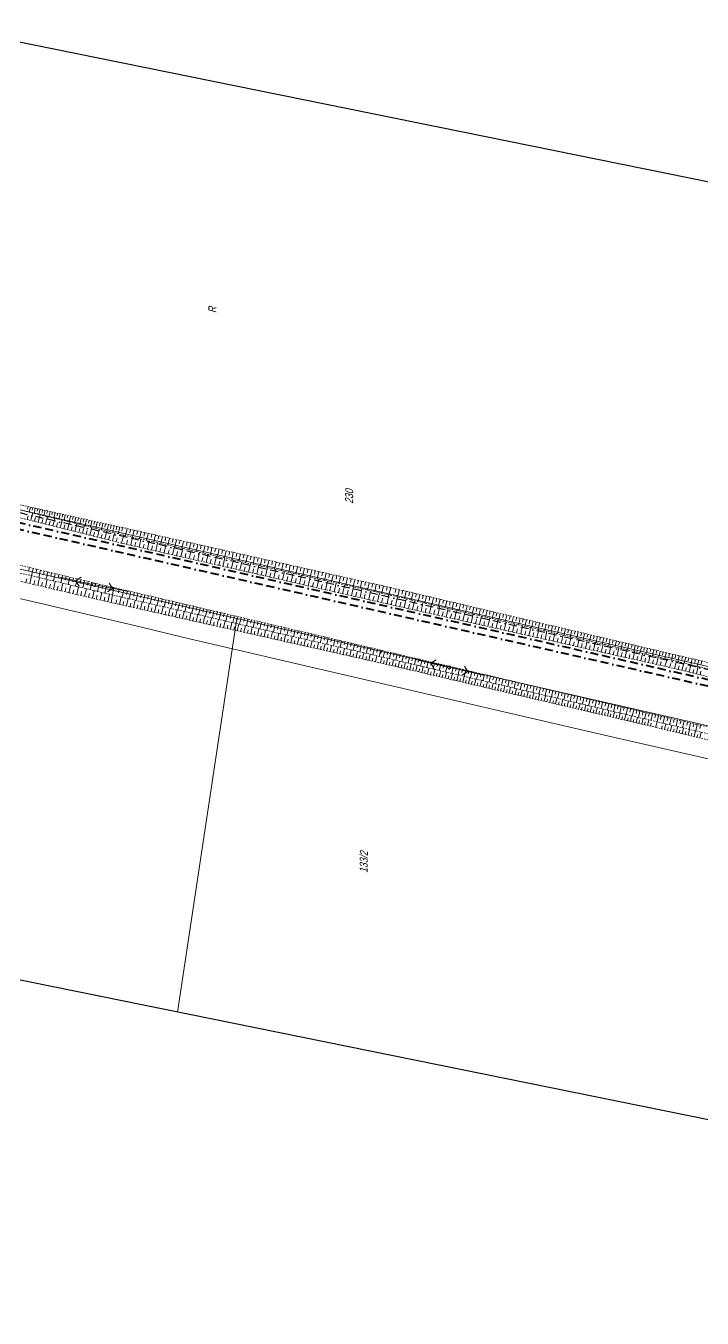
# Model space of a CAD drawing. Header units: millimetres. Extents: x 4848043 to 9699780, y 5827542 to 11659147.
# Drawn here: x 4850488 to 4850697.6, y 5829143.5 to 5829544.1 of the extents above; entities that cross this region are included whole.
import ezdxf

# ---------------------------------------------------------------- set-up
doc = ezdxf.new("R2010")
doc.units = ezdxf.units.MM
doc.header["$MEASUREMENT"] = 0
for name, pattern in [('0', [0]), ('BORDER', [1.75, 0.5, -0.25, 0.5, -0.25, 0, -0.25]), ('UPW', [0]), ('WSQ', [0.85, 0.5, -0.35])]:
    doc.linetypes.add(name, pattern=pattern)
doc.layers.get('0').update_dxf_attribs({"lineweight": 18})
for name, color, linetype, lineweight in [('EDZPD_L_0', 251, '0', 18), ('EDZTD_T_0', 7, '0', 25), ('EUZOU_T_0', 251, '0', 18), ('TEL kable doziemne proj.', 32, 'BORDER', 30), ('TES kable doziemne proj.', 4, 'BORDER', 40), ('UEEPA_T_2', 251, '0', 18), ('UWWPO_L_0', 162, 'UPW', 18), ('WUKPS_L_1', 251, '0', 18), ('WUKPS_L_2', 251, '0', 18)]:
    doc.layers.add(name, color=color, linetype=linetype, lineweight=lineweight)
doc.layers.add('RYS layout', color=7, linetype='Continuous', lineweight=30, plot=False)
doc.styles.get("Standard").update_dxf_attribs({"font": 'txt', "width": 0.8, "oblique": 15})

# ---------------------------------------------------------------- blocks, each defined once
blk = doc.blocks.new('PNN')
at = {"color": 0}
for p, q in [((0.4395, 0.01539), (5.4395, 0.01539)), ((2.9395, 0.01539), (2.2324, 0.72249)), ((2.9395, 0.01539), (2.2324, -0.69171))]:
    blk.add_line(p, q, dxfattribs=at)
blk = doc.blocks.new('SLS')
at = {"color": 0}
blk.add_circle((0, 0), 0.25, dxfattribs=at)
blk.add_circle((0, 0), 0.25, dxfattribs=at)

msp = doc.modelspace()

# ---------------------------------------------------------------- linework, layer by layer
at = {"layer": 'EDZPD_L_0', "linetype": '0'}
for p, q in [((4850553.32, 5829360.37), (4850381.83, 5829399.41)), ((4850704.44, 5829344.41), (4850469.87, 5829397.84)), ((4850553.32, 5829360.37), (4850534.95, 5829238.39)), ((4850727.94, 5829320.6), (4850553.32, 5829360.37))]:
    msp.add_line(p, q, dxfattribs=at)
at = {"layer": 'RYS layout'}
msp.add_lwpolyline([(4851002.54, 5829143.55), (4850404.72, 5829264.81), (4850461.37, 5829544.12), (4851059.2, 5829422.86)], close=True, dxfattribs=at)
at = {"layer": 'TEL kable doziemne proj.', "ltscale": 5}
msp.add_lwpolyline([(4850913.16, 5829295.85), (4850781.49, 5829325.85), (4850747.69, 5829333.53), (4850704.21, 5829343.43), (4850469.65, 5829396.87), (4850443.31, 5829402.86), (4850419.92, 5829408.2), (4850365.92, 5829420.48), (4850338.62, 5829426.69), (4850107.01, 5829479.44), (4850105.14, 5829482.95)], dxfattribs=at)
at = {"layer": 'TES kable doziemne proj.', "ltscale": 5}
for points in [[(4851249.18, 5829216.24), (4851154.39, 5829237.84), (4851083.11, 5829254.08), (4851033.64, 5829265.34), (4850912.49, 5829292.93), (4850880.58, 5829300.2), (4850875.45, 5829299.32), (4850780.38, 5829320.97), (4850746.58, 5829328.66), (4850703.1, 5829338.56), (4850468.54, 5829391.99), (4850454.73, 5829395.13), (4850449.6, 5829394.25), (4850441.76, 5829396.03), (4850428.31, 5829399.1), (4850423.19, 5829398.22), (4850386.41, 5829406.59), (4850381.27, 5829405.71), (4850363.48, 5829409.76), (4850336.18, 5829415.96), (4850135.32, 5829461.71), (4850132.2, 5829473.69)], [(4850879.2, 5829320.32), (4850875.8, 5829301.29), (4850780.83, 5829322.92), (4850747.02, 5829330.61), (4850703.55, 5829340.51), (4850468.98, 5829393.94), (4850455.03, 5829397.12), (4850449.89, 5829396.23), (4850442.2, 5829397.98), (4850428.36, 5829401.14), (4850423.25, 5829400.26), (4850387.02, 5829408.5), (4850381.88, 5829407.62), (4850363.92, 5829411.71), (4850336.63, 5829417.91), (4850134.75, 5829463.89)]]:
    msp.add_lwpolyline(points, dxfattribs=at)
at = {"layer": 'UWWPO_L_0', "linetype": 'UPW'}
for p, q in [((4850488.63, 5829365.96), (4850429.91, 5829379.25)), ((4850523.37, 5829357.84), (4850488.63, 5829365.96)), ((4850536.97, 5829354.54), (4850523.37, 5829357.84)), ((4850579.06, 5829344.76), (4850536.97, 5829354.54)), ((4850667.35, 5829324.26), (4850579.06, 5829344.76)), ((4850771.25, 5829300.59), (4850667.35, 5829324.26))]:
    msp.add_line(p, q, dxfattribs=at)
at = {"layer": 'WUKPS_L_1', "linetype": '0'}
for p, q in [((4850488.63, 5829395.11), (4850488.45, 5829394.33)), ((4850489.36, 5829394.95), (4850489.02, 5829393.38)), ((4850490.12, 5829394.78), (4850489.95, 5829393.98)), ((4850488.42, 5829391.13), (4850488.7, 5829392.26)), ((4850489.53, 5829390.85), (4850490.11, 5829393.12)), ((4850490.88, 5829394.61), (4850490.51, 5829393.01)), ((4850490.67, 5829390.55), (4850490.95, 5829391.7)), ((4850491.62, 5829394.45), (4850491.44, 5829393.64)), ((4850491.78, 5829390.27), (4850492.36, 5829392.58)), ((4850492.39, 5829394.28), (4850492.02, 5829392.64)), ((4850492.92, 5829389.99), (4850493.2, 5829391.14)), ((4850493.15, 5829394.1), (4850492.98, 5829393.29)), ((4850493.91, 5829393.93), (4850493.54, 5829392.28)), ((4850494.05, 5829389.71), (4850494.63, 5829392.02)), ((4850494.68, 5829393.76), (4850494.51, 5829392.92)), ((4850495.46, 5829393.58), (4850495.09, 5829391.91)), ((4850496.24, 5829393.41), (4850496.04, 5829392.57)), ((4850496.32, 5829389.13), (4850496.9, 5829391.46)), ((4850497.02, 5829393.24), (4850496.64, 5829391.52)), ((4850497.81, 5829393.06), (4850497.62, 5829392.2)), ((4850498.61, 5829392.89), (4850498.22, 5829391.13)), ((4850498.59, 5829388.55), (4850499.19, 5829390.9)), ((4850499.39, 5829392.71), (4850499.19, 5829391.84)), ((4850500.2, 5829392.54), (4850499.79, 5829390.75)), ((4850501, 5829392.36), (4850500.8, 5829391.47)), ((4850501.8, 5829392.17), (4850501.4, 5829390.36)), ((4850502.61, 5829392), (4850502.42, 5829391.08)), ((4850503.43, 5829391.82), (4850503.02, 5829389.97)), ((4850504.25, 5829391.63), (4850504.05, 5829390.71)), ((4850505.06, 5829391.45), (4850504.65, 5829389.58)), ((4850505.9, 5829391.26), (4850505.68, 5829390.32)), ((4850506.74, 5829391.08), (4850506.3, 5829389.17)), ((4850507.57, 5829390.89), (4850507.36, 5829389.93)), ((4850495.19, 5829389.41), (4850495.47, 5829390.58)), ((4850497.46, 5829388.85), (4850497.76, 5829390.02)), ((4850499.75, 5829388.27), (4850500.05, 5829389.44)), ((4850500.88, 5829387.99), (4850501.48, 5829390.34)), ((4850502.04, 5829387.69), (4850502.34, 5829388.88)), ((4850503.19, 5829387.4), (4850503.79, 5829389.77)), ((4850504.35, 5829387.1), (4850504.65, 5829388.3)), ((4850505.5, 5829386.82), (4850506.1, 5829389.21)), ((4850506.66, 5829386.52), (4850506.96, 5829387.74)), ((4850507.81, 5829386.24), (4850508.42, 5829388.65)), ((4850508.41, 5829390.71), (4850507.98, 5829388.76)), ((4850508.97, 5829385.94), (4850509.27, 5829387.16)), ((4850509.25, 5829390.52), (4850509.03, 5829389.54)), ((4850510.11, 5829390.32), (4850509.67, 5829388.35)), ((4850510.12, 5829385.66), (4850510.75, 5829388.09)), ((4850510.96, 5829390.15), (4850510.74, 5829389.15)), ((4850511.82, 5829389.95), (4850511.36, 5829387.94)), ((4850512.68, 5829389.76), (4850512.46, 5829388.74)), ((4850512.47, 5829385.06), (4850513.08, 5829387.51)), ((4850513.55, 5829389.56), (4850513.1, 5829387.51)), ((4850514.41, 5829389.36), (4850514.19, 5829388.33)), ((4850514.8, 5829384.48), (4850515.43, 5829386.95)), ((4850515.29, 5829389.17), (4850514.83, 5829387.1)), ((4850516.16, 5829388.97), (4850515.94, 5829387.94)), ((4850517.06, 5829388.78), (4850516.58, 5829386.67)), ((4850517.94, 5829388.58), (4850517.7, 5829387.51)), ((4850519.35, 5829388.28), (4850518.85, 5829386.1)), ((4850520.43, 5829388.04), (4850520.19, 5829386.94)), ((4850521.52, 5829387.78), (4850521.04, 5829385.63)), ((4850522.62, 5829387.54), (4850522.38, 5829386.46)), ((4850523.71, 5829387.3), (4850523.23, 5829385.13)), ((4850524.81, 5829387.06), (4850524.57, 5829385.96)), ((4850525.9, 5829386.8), (4850525.41, 5829384.63)), ((4850511.3, 5829385.36), (4850511.6, 5829386.57)), ((4850513.63, 5829384.78), (4850513.95, 5829385.99)), ((4850515.98, 5829384.18), (4850516.3, 5829385.41)), ((4850517.57, 5829383.77), (4850518.29, 5829386.25)), ((4850518.13, 5829383.64), (4850517.57, 5829383.77)), ((4850518.49, 5829386.19), (4850518.29, 5829386.25)), ((4850519.18, 5829383.4), (4850519.47, 5829384.65)), ((4850520.46, 5829383.1), (4850521.04, 5829385.63)), ((4850521.75, 5829382.81), (4850522.04, 5829384.07)), ((4850523.05, 5829382.51), (4850523.61, 5829385.04)), ((4850524.34, 5829382.23), (4850524.63, 5829383.48)), ((4850525.64, 5829381.92), (4850526.2, 5829384.45)), ((4850527, 5829386.56), (4850526.76, 5829385.48)), ((4850526.93, 5829381.62), (4850527.22, 5829382.89)), ((4850528.1, 5829386.32), (4850527.6, 5829384.15)), ((4850528.23, 5829381.34), (4850528.79, 5829383.87)), ((4850529.19, 5829386.08), (4850528.93, 5829384.98)), ((4850530.29, 5829385.82), (4850529.79, 5829383.65)), ((4850530.82, 5829380.75), (4850531.38, 5829383.3)), ((4850531.38, 5829385.58), (4850531.12, 5829384.49)), ((4850532.48, 5829385.34), (4850531.98, 5829383.15)), ((4850533.58, 5829385.08), (4850533.32, 5829384.01)), ((4850534.67, 5829384.84), (4850534.17, 5829382.67)), ((4850535.77, 5829384.6), (4850535.53, 5829383.51)), ((4850536.86, 5829384.36), (4850536.36, 5829382.17)), ((4850537.96, 5829384.1), (4850537.72, 5829383.01)), ((4850539.05, 5829383.86), (4850538.58, 5829381.67)), ((4850540.15, 5829383.62), (4850539.91, 5829382.53)), ((4850541.25, 5829383.36), (4850540.77, 5829381.19)), ((4850542.34, 5829383.12), (4850542.1, 5829382.03)), ((4850543.46, 5829382.88), (4850542.96, 5829380.69)), ((4850529.52, 5829381.03), (4850529.81, 5829382.31)), ((4850532.11, 5829380.45), (4850532.4, 5829381.72)), ((4850533.41, 5829380.14), (4850533.99, 5829382.71)), ((4850534.7, 5829379.86), (4850535.01, 5829381.14)), ((4850536.02, 5829379.56), (4850536.58, 5829382.13)), ((4850537.31, 5829379.25), (4850537.6, 5829380.55)), ((4850538.61, 5829378.97), (4850539.19, 5829381.54)), ((4850539.92, 5829378.67), (4850540.21, 5829379.96)), ((4850541.22, 5829378.36), (4850541.8, 5829380.95)), ((4850542.53, 5829378.06), (4850542.81, 5829379.36)), ((4850543.83, 5829377.78), (4850544.43, 5829380.37)), ((4850544.55, 5829382.63), (4850544.31, 5829381.53)), ((4850545.14, 5829377.47), (4850545.44, 5829378.77)), ((4850545.65, 5829382.39), (4850545.15, 5829380.19)), ((4850546.46, 5829377.17), (4850547.04, 5829379.78)), ((4850546.75, 5829382.15), (4850546.51, 5829381.05)), ((4850547.84, 5829381.89), (4850547.36, 5829379.69)), ((4850548.96, 5829381.65), (4850548.7, 5829380.55)), ((4850549.07, 5829376.58), (4850549.67, 5829379.17)), ((4850550.05, 5829381.41), (4850549.55, 5829379.2)), ((4850551.15, 5829381.15), (4850550.91, 5829380.05)), ((4850552.26, 5829380.91), (4850551.76, 5829378.72)), ((4850553.36, 5829380.67), (4850553.12, 5829379.57)), ((4850554.46, 5829380.41), (4850553.98, 5829378.22)), ((4850555.57, 5829380.17), (4850555.31, 5829379.07)), ((4850556.67, 5829379.93), (4850556.17, 5829377.72)), ((4850557.76, 5829379.67), (4850557.52, 5829378.57)), ((4850558.88, 5829379.43), (4850558.38, 5829377.22)), ((4850559.97, 5829379.19), (4850559.73, 5829378.07)), ((4850561.09, 5829378.93), (4850560.59, 5829376.72)), ((4850489.11, 5829376.21), (4850488.83, 5829375.08)), ((4850490.25, 5829375.93), (4850489.7, 5829373.66)), ((4850491.38, 5829375.67), (4850491.1, 5829374.54)), ((4850492.52, 5829375.39), (4850491.98, 5829373.12)), ((4850493.65, 5829375.13), (4850493.39, 5829374)), ((4850494.79, 5829374.85), (4850494.25, 5829372.58)), ((4850547.75, 5829376.87), (4850548.05, 5829378.18)), ((4850550.38, 5829376.28), (4850550.68, 5829377.58)), ((4850551.7, 5829375.98), (4850552.28, 5829378.59)), ((4850553.01, 5829375.67), (4850553.31, 5829376.99)), ((4850554.33, 5829375.37), (4850554.91, 5829378)), ((4850555.64, 5829375.09), (4850555.94, 5829376.38)), ((4850556.96, 5829374.78), (4850557.56, 5829377.41)), ((4850558.27, 5829374.48), (4850558.57, 5829375.79)), ((4850559.58, 5829374.18), (4850560.19, 5829376.81)), ((4850560.9, 5829373.87), (4850561.2, 5829375.19)), ((4850562.19, 5829378.69), (4850561.95, 5829377.57)), ((4850562.23, 5829373.57), (4850562.84, 5829376.22)), ((4850563.3, 5829378.43), (4850562.8, 5829376.22)), ((4850564.4, 5829378.19), (4850564.16, 5829377.09)), ((4850564.86, 5829372.98), (4850565.47, 5829375.63)), ((4850565.51, 5829377.95), (4850565.01, 5829375.74)), ((4850566.61, 5829377.69), (4850566.37, 5829376.59)), ((4850567.72, 5829377.45), (4850567.23, 5829375.24)), ((4850567.51, 5829372.37), (4850568.12, 5829375.02)), ((4850568.82, 5829377.21), (4850568.58, 5829376.1)), ((4850569.94, 5829376.95), (4850569.44, 5829374.74)), ((4850571.03, 5829376.71), (4850570.79, 5829375.6)), ((4850572.15, 5829376.45), (4850571.65, 5829374.24)), ((4850573.26, 5829376.21), (4850573, 5829375.1)), ((4850574.36, 5829375.97), (4850573.86, 5829373.74)), ((4850575.47, 5829375.71), (4850575.21, 5829374.6)), ((4850576.57, 5829375.47), (4850576.09, 5829373.24)), ((4850577.69, 5829375.21), (4850577.45, 5829374.1)), ((4850578.8, 5829374.97), (4850578.3, 5829372.74)), ((4850487.97, 5829371.53), (4850488.25, 5829372.75)), ((4850489.2, 5829371.25), (4850489.76, 5829373.66)), ((4850490.42, 5829370.97), (4850490.7, 5829372.16)), ((4850491.63, 5829370.69), (4850492.19, 5829373.08)), ((4850492.85, 5829370.41), (4850493.13, 5829371.6)), ((4850494.06, 5829370.1), (4850494.62, 5829372.49)), ((4850495.28, 5829369.82), (4850495.56, 5829371.02)), ((4850495.94, 5829374.59), (4850495.66, 5829373.46)), ((4850496.49, 5829369.54), (4850497.05, 5829371.93)), ((4850497.08, 5829374.31), (4850496.54, 5829372.04)), ((4850498.21, 5829374.05), (4850497.93, 5829372.92)), ((4850499.35, 5829373.77), (4850498.81, 5829371.5)), ((4850498.92, 5829368.98), (4850499.46, 5829371.35)), ((4850500.48, 5829373.51), (4850500.22, 5829372.38)), ((4850501.62, 5829373.23), (4850501.08, 5829370.96)), ((4850501.33, 5829368.41), (4850501.89, 5829370.76)), ((4850502.77, 5829372.97), (4850502.49, 5829371.83)), ((4850503.91, 5829372.69), (4850503.37, 5829370.42)), ((4850505.05, 5829372.43), (4850504.76, 5829371.29)), ((4850506.18, 5829372.15), (4850505.64, 5829369.88)), ((4850507.32, 5829371.87), (4850507.06, 5829370.75)), ((4850508.45, 5829371.61), (4850507.91, 5829369.34)), ((4850509.59, 5829371.33), (4850509.33, 5829370.21)), ((4850510.72, 5829371.07), (4850510.18, 5829368.8)), ((4850511.86, 5829370.79), (4850511.6, 5829369.67)), ((4850563.55, 5829373.26), (4850563.85, 5829374.6)), ((4850566.2, 5829372.68), (4850566.5, 5829373.99)), ((4850568.85, 5829372.07), (4850569.15, 5829373.4)), ((4850570.16, 5829371.77), (4850570.79, 5829374.44)), ((4850571.5, 5829371.46), (4850571.8, 5829372.8)), ((4850572.83, 5829371.16), (4850573.44, 5829373.83)), ((4850574.17, 5829370.85), (4850574.47, 5829372.19)), ((4850575.48, 5829370.55), (4850576.11, 5829373.24)), ((4850576.82, 5829370.25), (4850577.12, 5829371.58)), ((4850578.15, 5829369.94), (4850578.76, 5829372.63)), ((4850579.49, 5829369.64), (4850579.79, 5829370.99)), ((4850579.92, 5829374.71), (4850579.66, 5829373.6)), ((4850581.01, 5829374.47), (4850580.51, 5829372.24)), ((4850580.82, 5829369.34), (4850581.43, 5829372.03)), ((4850582.13, 5829374.23), (4850581.89, 5829373.12)), ((4850583.25, 5829373.97), (4850582.75, 5829371.74)), ((4850583.49, 5829368.73), (4850584.12, 5829371.44)), ((4850584.36, 5829373.73), (4850584.1, 5829372.62)), ((4850585.46, 5829373.47), (4850584.96, 5829371.24)), ((4850586.16, 5829368.12), (4850586.79, 5829370.83)), ((4850586.57, 5829373.23), (4850586.33, 5829372.12)), ((4850587.69, 5829372.97), (4850587.19, 5829370.74)), ((4850588.8, 5829372.73), (4850588.54, 5829371.62)), ((4850589.92, 5829372.47), (4850589.42, 5829370.24)), ((4850591.04, 5829372.23), (4850590.78, 5829371.12)), ((4850592.15, 5829371.99), (4850591.63, 5829369.74)), ((4850593.27, 5829371.73), (4850593.01, 5829370.62)), ((4850594.36, 5829371.49), (4850593.86, 5829369.24)), ((4850595.48, 5829371.23), (4850595.24, 5829370.12)), ((4850596.59, 5829370.99), (4850596.09, 5829368.74)), ((4850497.71, 5829369.26), (4850497.99, 5829370.45)), ((4850500.14, 5829368.7), (4850500.4, 5829369.87)), ((4850502.55, 5829368.13), (4850502.83, 5829369.31)), ((4850503.76, 5829367.85), (4850504.31, 5829370.2)), ((4850504.96, 5829367.57), (4850505.24, 5829368.74)), ((4850506.17, 5829367.29), (4850506.72, 5829369.62)), ((4850507.37, 5829367.01), (4850507.65, 5829368.16)), ((4850508.58, 5829366.72), (4850509.13, 5829369.06)), ((4850509.78, 5829366.44), (4850510.06, 5829367.6)), ((4850510.97, 5829366.16), (4850511.54, 5829368.49)), ((4850512.19, 5829365.88), (4850512.45, 5829367.04)), ((4850512.99, 5829370.53), (4850512.47, 5829368.26)), ((4850513.38, 5829365.6), (4850513.93, 5829367.91)), ((4850514.15, 5829370.25), (4850513.87, 5829369.13)), ((4850514.36, 5829365.36), (4850514.8, 5829367.71)), ((4850514.36, 5829365.36), (4850514.8, 5829367.71)), ((4850515.28, 5829369.99), (4850514.8, 5829367.71)), ((4850515.28, 5829369.99), (4850514.8, 5829367.71)), ((4850516.84, 5829369.62), (4850516.64, 5829368.42)), ((4850516.97, 5829364.77), (4850517.49, 5829367.09)), ((4850518.35, 5829369.25), (4850517.83, 5829367)), ((4850519.45, 5829369.01), (4850519.19, 5829367.88)), ((4850520.54, 5829368.75), (4850520, 5829366.5)), ((4850521.62, 5829368.49), (4850521.36, 5829367.38)), ((4850522.69, 5829368.25), (4850522.17, 5829366)), ((4850523.79, 5829367.99), (4850523.53, 5829366.88)), ((4850524.86, 5829367.73), (4850524.34, 5829365.5)), ((4850525.94, 5829367.48), (4850525.68, 5829366.38)), ((4850527.04, 5829367.24), (4850526.52, 5829365)), ((4850528.11, 5829366.98), (4850527.85, 5829365.86)), ((4850582.16, 5829369.03), (4850582.46, 5829370.39)), ((4850584.83, 5829368.42), (4850585.13, 5829369.78)), ((4850587.52, 5829367.82), (4850587.82, 5829369.17)), ((4850588.85, 5829367.49), (4850589.48, 5829370.22)), ((4850590.19, 5829367.19), (4850590.51, 5829368.56)), ((4850591.54, 5829366.88), (4850592.15, 5829369.61)), ((4850592.87, 5829366.58), (4850593.18, 5829367.96)), ((4850594.23, 5829366.28), (4850594.84, 5829369.03)), ((4850595.56, 5829365.97), (4850595.89, 5829367.35)), ((4850596.92, 5829365.67), (4850597.55, 5829368.42)), ((4850597.71, 5829370.73), (4850597.47, 5829369.62)), ((4850598.25, 5829365.34), (4850598.58, 5829366.74)), ((4850598.83, 5829370.49), (4850598.33, 5829368.24)), ((4850599.94, 5829370.23), (4850599.7, 5829369.12)), ((4850599.93, 5829364.97), (4850600.52, 5829367.74)), ((4850601.06, 5829369.99), (4850600.52, 5829367.74)), ((4850600.99, 5829367.64), (4850600.52, 5829367.74)), ((4850602.65, 5829369.61), (4850602.39, 5829368.49)), ((4850602.56, 5829364.39), (4850603.19, 5829367.14)), ((4850603.73, 5829369.37), (4850603.19, 5829367.14)), ((4850604.78, 5829369.11), (4850604.52, 5829367.99)), ((4850605.84, 5829368.87), (4850605.32, 5829366.64)), ((4850606.89, 5829368.61), (4850606.63, 5829367.49)), ((4850607.97, 5829368.35), (4850607.43, 5829366.14)), ((4850609.02, 5829368.11), (4850608.76, 5829367)), ((4850610.08, 5829367.85), (4850609.56, 5829365.66)), ((4850611.14, 5829367.61), (4850610.88, 5829366.52)), ((4850612.19, 5829367.36), (4850611.67, 5829365.16)), ((4850613.23, 5829367.12), (4850612.97, 5829366.02)), ((4850614.28, 5829366.86), (4850613.76, 5829364.69)), ((4850515.87, 5829365.03), (4850516.14, 5829366.19)), ((4850518.07, 5829364.54), (4850518.33, 5829365.69)), ((4850519.16, 5829364.3), (4850519.68, 5829366.59)), ((4850520.26, 5829364.04), (4850520.52, 5829365.19)), ((4850521.35, 5829363.8), (4850521.85, 5829366.09)), ((4850522.45, 5829363.56), (4850522.69, 5829364.69)), ((4850523.53, 5829363.32), (4850524.05, 5829365.57)), ((4850524.62, 5829363.06), (4850524.88, 5829364.19)), ((4850525.72, 5829362.82), (4850526.22, 5829365.07)), ((4850526.79, 5829362.58), (4850527.05, 5829363.69)), ((4850527.89, 5829362.34), (4850528.39, 5829364.57)), ((4850529.19, 5829366.72), (4850528.67, 5829364.51)), ((4850528.96, 5829362.08), (4850529.22, 5829363.22)), ((4850530.26, 5829366.48), (4850530, 5829365.36)), ((4850530.04, 5829361.84), (4850530.54, 5829364.07)), ((4850531.34, 5829366.22), (4850530.82, 5829364.03)), ((4850532.41, 5829365.96), (4850532.15, 5829364.86)), ((4850532.21, 5829361.36), (4850532.71, 5829363.59)), ((4850533.49, 5829365.72), (4850532.97, 5829363.53)), ((4850534.55, 5829365.46), (4850534.31, 5829364.37)), ((4850534.36, 5829360.88), (4850534.86, 5829363.1)), ((4850535.62, 5829365.22), (4850535.12, 5829363.03)), ((4850536.7, 5829364.96), (4850536.44, 5829363.87)), ((4850537.77, 5829364.72), (4850537.25, 5829362.53)), ((4850538.83, 5829364.46), (4850538.57, 5829363.37)), ((4850539.9, 5829364.21), (4850539.39, 5829362.05)), ((4850540.96, 5829363.97), (4850540.72, 5829362.89)), ((4850542.04, 5829363.71), (4850541.52, 5829361.56)), ((4850543.09, 5829363.47), (4850542.83, 5829362.39)), ((4850544.15, 5829363.21), (4850543.65, 5829361.06)), ((4850545.22, 5829362.97), (4850544.96, 5829361.89)), ((4850600.58, 5829364.82), (4850599.93, 5829364.97)), ((4850601.24, 5829364.67), (4850601.55, 5829366.05)), ((4850603.89, 5829364.08), (4850604.2, 5829365.46)), ((4850605.21, 5829363.78), (4850605.82, 5829366.53)), ((4850606.52, 5829363.5), (4850606.83, 5829364.85)), ((4850607.84, 5829363.19), (4850608.45, 5829365.92)), ((4850609.13, 5829362.89), (4850609.44, 5829364.26)), ((4850610.45, 5829362.61), (4850611.06, 5829365.32)), ((4850611.76, 5829362.3), (4850612.07, 5829363.66)), ((4850613.06, 5829362.02), (4850613.66, 5829364.71)), ((4850614.37, 5829361.72), (4850614.68, 5829363.07)), ((4850615.34, 5829366.62), (4850615.08, 5829365.52)), ((4850615.67, 5829361.43), (4850616.27, 5829364.1)), ((4850616.37, 5829366.36), (4850615.88, 5829364.21)), ((4850617.43, 5829366.12), (4850617.17, 5829365.05)), ((4850618.47, 5829365.88), (4850617.97, 5829363.71)), ((4850618.26, 5829360.85), (4850618.86, 5829363.52)), ((4850619.52, 5829365.62), (4850619.26, 5829364.55)), ((4850620.56, 5829365.39), (4850620.06, 5829363.23)), ((4850620.87, 5829360.26), (4850621.45, 5829362.91)), ((4850621.59, 5829365.13), (4850621.35, 5829364.07)), ((4850622.65, 5829364.89), (4850622.13, 5829362.76)), ((4850623.69, 5829364.65), (4850623.43, 5829363.57)), ((4850624.72, 5829364.39), (4850624.22, 5829362.28)), ((4850625.76, 5829364.15), (4850625.5, 5829363.1)), ((4850626.79, 5829363.91), (4850626.29, 5829361.8)), ((4850627.83, 5829363.68), (4850627.57, 5829362.62)), ((4850628.84, 5829363.42), (4850628.35, 5829361.33)), ((4850629.88, 5829363.18), (4850629.64, 5829362.12)), ((4850630.92, 5829362.94), (4850630.42, 5829360.85)), ((4850531.14, 5829361.6), (4850531.38, 5829362.72)), ((4850533.29, 5829361.12), (4850533.53, 5829362.24)), ((4850535.44, 5829360.64), (4850535.68, 5829361.74)), ((4850536.52, 5829360.41), (4850536.99, 5829362.6)), ((4850537.57, 5829360.17), (4850537.83, 5829361.26)), ((4850538.65, 5829359.93), (4850539.15, 5829362.1)), ((4850539.72, 5829359.69), (4850539.96, 5829360.76)), ((4850540.78, 5829359.43), (4850541.28, 5829361.62)), ((4850541.85, 5829359.19), (4850542.09, 5829360.29)), ((4850542.91, 5829358.97), (4850543.41, 5829361.12)), ((4850543.99, 5829358.73), (4850544.23, 5829359.81)), ((4850545.04, 5829358.49), (4850545.52, 5829360.64)), ((4850546.28, 5829362.71), (4850545.78, 5829360.58)), ((4850546.1, 5829358.25), (4850546.34, 5829359.33)), ((4850547.33, 5829362.47), (4850547.09, 5829361.4)), ((4850547.15, 5829358.02), (4850547.63, 5829360.15)), ((4850548.39, 5829362.23), (4850547.89, 5829360.08)), ((4850548.21, 5829357.78), (4850548.45, 5829358.83)), ((4850549.45, 5829361.97), (4850549.21, 5829360.92)), ((4850549.27, 5829357.54), (4850549.74, 5829359.67)), ((4850550.5, 5829361.74), (4850550, 5829359.6)), ((4850551.56, 5829361.48), (4850551.32, 5829360.42)), ((4850551.38, 5829357.06), (4850551.86, 5829359.17)), ((4850552.61, 5829361.24), (4850552.12, 5829359.13)), ((4850553.67, 5829360.98), (4850553.43, 5829359.92)), ((4850554.72, 5829360.74), (4850554.23, 5829358.63)), ((4850555.78, 5829360.5), (4850555.52, 5829359.45)), ((4850556.82, 5829360.24), (4850556.34, 5829358.15)), ((4850557.87, 5829360), (4850557.63, 5829358.95)), ((4850558.93, 5829359.77), (4850558.43, 5829357.67)), ((4850559.96, 5829359.51), (4850559.72, 5829358.47)), ((4850561.02, 5829359.27), (4850560.52, 5829357.18)), ((4850562.06, 5829359.03), (4850561.82, 5829357.99)), ((4850563.11, 5829358.77), (4850562.61, 5829356.7)), ((4850616.96, 5829361.13), (4850617.27, 5829362.46)), ((4850619.57, 5829360.54), (4850619.86, 5829361.88)), ((4850622.14, 5829359.98), (4850622.45, 5829361.29)), ((4850623.44, 5829359.67), (4850624.04, 5829362.32)), ((4850624.73, 5829359.39), (4850625.03, 5829360.71)), ((4850626.03, 5829359.11), (4850626.61, 5829361.72)), ((4850627.3, 5829358.8), (4850627.6, 5829360.12)), ((4850628.6, 5829358.52), (4850629.18, 5829361.13)), ((4850629.87, 5829358.24), (4850630.17, 5829359.53)), ((4850631.15, 5829357.94), (4850631.73, 5829360.55)), ((4850631.93, 5829362.7), (4850631.69, 5829361.65)), ((4850632.44, 5829357.65), (4850632.72, 5829358.95)), ((4850632.97, 5829362.44), (4850632.47, 5829360.37)), ((4850633.72, 5829357.37), (4850634.3, 5829359.94)), ((4850633.98, 5829362.21), (4850633.74, 5829361.17)), ((4850635.02, 5829361.97), (4850634.52, 5829359.9)), ((4850636.03, 5829361.73), (4850635.8, 5829360.69)), ((4850636.27, 5829356.78), (4850636.83, 5829359.35)), ((4850637.05, 5829361.49), (4850636.57, 5829359.42)), ((4850638.09, 5829361.25), (4850637.83, 5829360.22)), ((4850639.1, 5829360.99), (4850638.61, 5829358.94)), ((4850638.8, 5829356.22), (4850639.38, 5829358.77)), ((4850640.12, 5829360.76), (4850639.88, 5829359.74)), ((4850641.13, 5829360.52), (4850640.64, 5829358.49)), ((4850642.15, 5829360.28), (4850641.91, 5829359.26)), ((4850643.15, 5829360.04), (4850642.67, 5829358.01)), ((4850644.16, 5829359.8), (4850643.92, 5829358.79)), ((4850645.18, 5829359.57), (4850644.7, 5829357.55)), ((4850646.19, 5829359.33), (4850645.96, 5829358.31)), ((4850647.19, 5829359.09), (4850646.71, 5829357.08)), ((4850648.21, 5829358.85), (4850647.97, 5829357.86)), ((4850550.32, 5829357.3), (4850550.56, 5829358.35)), ((4850552.43, 5829356.82), (4850552.67, 5829357.88)), ((4850553.47, 5829356.6), (4850553.95, 5829358.69)), ((4850554.53, 5829356.36), (4850554.76, 5829357.4)), ((4850555.58, 5829356.12), (4850556.04, 5829358.22)), ((4850556.62, 5829355.89), (4850556.86, 5829356.94)), ((4850557.67, 5829355.65), (4850558.13, 5829357.74)), ((4850558.71, 5829355.43), (4850558.95, 5829356.46)), ((4850559.75, 5829355.19), (4850560.2, 5829357.26)), ((4850560.78, 5829354.95), (4850561.02, 5829355.99)), ((4850561.82, 5829354.71), (4850562.29, 5829356.78)), ((4850562.85, 5829354.49), (4850563.09, 5829355.51)), ((4850563.89, 5829354.26), (4850564.37, 5829356.31)), ((4850564.15, 5829358.53), (4850563.91, 5829357.5)), ((4850565.18, 5829358.29), (4850564.71, 5829356.22)), ((4850564.93, 5829354.02), (4850565.16, 5829355.05)), ((4850565.96, 5829353.8), (4850566.42, 5829355.83)), ((4850566.22, 5829358.05), (4850565.98, 5829357.02)), ((4850567.27, 5829357.8), (4850566.78, 5829355.74)), ((4850568.03, 5829353.32), (4850568.49, 5829355.35)), ((4850568.31, 5829357.56), (4850568.07, 5829356.54)), ((4850569.35, 5829357.32), (4850568.87, 5829355.27)), ((4850570.09, 5829352.86), (4850570.54, 5829354.88)), ((4850570.38, 5829357.08), (4850570.14, 5829356.04)), ((4850571.42, 5829356.82), (4850570.94, 5829354.79)), ((4850572.45, 5829356.58), (4850572.21, 5829355.57)), ((4850573.49, 5829356.34), (4850573.01, 5829354.31)), ((4850574.52, 5829356.11), (4850574.29, 5829355.09)), ((4850575.54, 5829355.87), (4850575.06, 5829353.84)), ((4850576.58, 5829355.63), (4850576.34, 5829354.61)), ((4850577.61, 5829355.39), (4850577.14, 5829353.36)), ((4850578.63, 5829355.13), (4850578.39, 5829354.14)), ((4850579.66, 5829354.89), (4850579.19, 5829352.88)), ((4850634.99, 5829357.09), (4850635.27, 5829358.36)), ((4850637.54, 5829356.5), (4850637.83, 5829357.8)), ((4850640.07, 5829355.94), (4850640.36, 5829357.21)), ((4850641.35, 5829355.65), (4850641.91, 5829358.18)), ((4850642.6, 5829355.37), (4850642.89, 5829356.63)), ((4850643.88, 5829355.09), (4850644.44, 5829357.6)), ((4850645.13, 5829354.81), (4850645.42, 5829356.06)), ((4850646.39, 5829354.5), (4850646.95, 5829357.03)), ((4850647.64, 5829354.22), (4850647.93, 5829355.48)), ((4850649.2, 5829358.61), (4850648.73, 5829356.62)), ((4850648.92, 5829353.94), (4850649.46, 5829356.45)), ((4850650.22, 5829358.38), (4850649.98, 5829357.38)), ((4850650.17, 5829353.66), (4850650.44, 5829354.91)), ((4850651.21, 5829358.14), (4850650.74, 5829356.15)), ((4850651.41, 5829353.37), (4850651.97, 5829355.86)), ((4850652.21, 5829357.9), (4850651.97, 5829356.9)), ((4850653.21, 5829357.66), (4850652.75, 5829355.69)), ((4850653.92, 5829352.81), (4850654.48, 5829355.3)), ((4850654.22, 5829357.42), (4850653.98, 5829356.45)), ((4850655.22, 5829357.19), (4850654.74, 5829355.23)), ((4850656.21, 5829356.97), (4850655.98, 5829355.97)), ((4850657.21, 5829356.73), (4850656.73, 5829354.78)), ((4850658.19, 5829356.49), (4850657.97, 5829355.52)), ((4850659.18, 5829356.26), (4850658.73, 5829354.3)), ((4850660.18, 5829356.02), (4850659.94, 5829355.04)), ((4850661.17, 5829355.78), (4850660.72, 5829353.85)), ((4850662.15, 5829355.56), (4850661.93, 5829354.59)), ((4850663.14, 5829355.32), (4850662.69, 5829353.39)), ((4850664.12, 5829355.09), (4850663.9, 5829354.13)), ((4850665.12, 5829354.85), (4850664.66, 5829352.94)), ((4850567, 5829353.56), (4850567.22, 5829354.58)), ((4850569.05, 5829353.1), (4850569.29, 5829354.1)), ((4850571.1, 5829352.65), (4850571.34, 5829353.64)), ((4850572.14, 5829352.41), (4850572.57, 5829354.42)), ((4850573.15, 5829352.17), (4850573.37, 5829353.19)), ((4850574.17, 5829351.95), (4850574.63, 5829353.94)), ((4850575.19, 5829351.71), (4850575.42, 5829352.71)), ((4850576.22, 5829351.5), (4850576.66, 5829353.47)), ((4850577.24, 5829351.26), (4850577.46, 5829352.25)), ((4850578.25, 5829351.04), (4850578.69, 5829353.01)), ((4850579.27, 5829350.8), (4850579.49, 5829351.8)), ((4850580.27, 5829350.58), (4850580.72, 5829352.53)), ((4850580.68, 5829354.66), (4850580.46, 5829353.66)), ((4850581.72, 5829354.42), (4850581.24, 5829352.43)), ((4850581.28, 5829350.36), (4850581.5, 5829351.34)), ((4850582.3, 5829350.13), (4850582.73, 5829352.08)), ((4850582.73, 5829354.18), (4850582.49, 5829353.18)), ((4850583.77, 5829353.94), (4850583.29, 5829351.95)), ((4850583.3, 5829349.91), (4850583.53, 5829350.86)), ((4850584.31, 5829349.67), (4850584.75, 5829351.6)), ((4850584.78, 5829353.7), (4850584.55, 5829352.71)), ((4850585.8, 5829353.46), (4850585.34, 5829351.47)), ((4850586.32, 5829349.23), (4850586.76, 5829351.15)), ((4850586.82, 5829353.23), (4850586.6, 5829352.23)), ((4850587.85, 5829352.99), (4850587.38, 5829351.02)), ((4850588.87, 5829352.75), (4850588.63, 5829351.75)), ((4850589.88, 5829352.51), (4850589.41, 5829350.54)), ((4850590.9, 5829352.27), (4850590.66, 5829351.28)), ((4850591.91, 5829352.04), (4850591.44, 5829350.06)), ((4850592.93, 5829351.8), (4850592.69, 5829350.82)), ((4850593.93, 5829351.56), (4850593.47, 5829349.61)), ((4850594.94, 5829351.32), (4850594.73, 5829350.34)), ((4850595.96, 5829351.08), (4850595.5, 5829349.13)), ((4850596.97, 5829350.84), (4850596.74, 5829349.87)), ((4850652.66, 5829353.09), (4850652.95, 5829354.35)), ((4850655.17, 5829352.55), (4850655.46, 5829353.76)), ((4850656.41, 5829352.26), (4850656.97, 5829354.71)), ((4850657.66, 5829351.98), (4850657.95, 5829353.2)), ((4850658.9, 5829351.7), (4850659.46, 5829354.15)), ((4850660.15, 5829351.42), (4850660.42, 5829352.63)), ((4850661.39, 5829351.13), (4850661.93, 5829353.57)), ((4850662.63, 5829350.85), (4850662.91, 5829352.07)), ((4850663.86, 5829350.57), (4850664.4, 5829353)), ((4850665.1, 5829350.31), (4850665.38, 5829351.5)), ((4850666.09, 5829354.63), (4850665.88, 5829353.68)), ((4850666.33, 5829350.03), (4850666.87, 5829352.44)), ((4850667.07, 5829354.39), (4850666.63, 5829352.48)), ((4850667.57, 5829349.74), (4850667.83, 5829350.94)), ((4850668.06, 5829354.16), (4850667.83, 5829353.2)), ((4850669.04, 5829353.92), (4850668.59, 5829352.03)), ((4850668.8, 5829349.46), (4850669.32, 5829351.85)), ((4850670.02, 5829353.7), (4850669.8, 5829352.74)), ((4850670.99, 5829353.46), (4850670.54, 5829351.59)), ((4850671.25, 5829348.92), (4850671.77, 5829351.29)), ((4850671.97, 5829353.23), (4850671.75, 5829352.29)), ((4850672.95, 5829353.01), (4850672.49, 5829351.14)), ((4850673.92, 5829352.77), (4850673.68, 5829351.84)), ((4850673.7, 5829348.37), (4850674.22, 5829350.73)), ((4850674.88, 5829352.55), (4850674.44, 5829350.68)), ((4850675.85, 5829352.32), (4850675.64, 5829351.38)), ((4850676.83, 5829352.08), (4850676.4, 5829350.23)), ((4850677.79, 5829351.86), (4850677.57, 5829350.93)), ((4850678.76, 5829351.62), (4850678.33, 5829349.79)), ((4850679.72, 5829351.41), (4850679.5, 5829350.49)), ((4850680.69, 5829351.17), (4850680.26, 5829349.34)), ((4850681.65, 5829350.95), (4850681.43, 5829350.04)), ((4850682.61, 5829350.72), (4850682.17, 5829348.9)), ((4850585.33, 5829349.45), (4850585.54, 5829350.41)), ((4850587.32, 5829349), (4850587.54, 5829349.95)), ((4850588.34, 5829348.78), (4850588.75, 5829350.69)), ((4850589.33, 5829348.56), (4850589.55, 5829349.5)), ((4850590.33, 5829348.32), (4850590.76, 5829350.24)), ((4850591.32, 5829348.11), (4850591.54, 5829349.06)), ((4850592.32, 5829347.89), (4850592.75, 5829349.78)), ((4850593.32, 5829347.65), (4850593.53, 5829348.61)), ((4850594.31, 5829347.43), (4850594.73, 5829349.32)), ((4850595.31, 5829347.21), (4850595.51, 5829348.15)), ((4850596.31, 5829347), (4850596.72, 5829348.87)), ((4850597.97, 5829350.61), (4850597.52, 5829348.67)), ((4850597.88, 5829346.63), (4850598.31, 5829348.48)), ((4850598.23, 5829350.54), (4850598.01, 5829349.59)), ((4850599.21, 5829350.32), (4850598.75, 5829348.39)), ((4850598.8, 5829346.41), (4850599.01, 5829347.35)), ((4850599.69, 5829346.2), (4850600.15, 5829348.07)), ((4850600.16, 5829350.09), (4850599.94, 5829349.13)), ((4850600.61, 5829345.98), (4850600.82, 5829346.92)), ((4850601.14, 5829349.87), (4850600.68, 5829347.94)), ((4850601.52, 5829345.78), (4850601.96, 5829347.64)), ((4850602.09, 5829349.63), (4850601.88, 5829348.68)), ((4850603.07, 5829349.42), (4850602.62, 5829347.48)), ((4850603.36, 5829345.35), (4850603.79, 5829347.2)), ((4850604.03, 5829349.18), (4850603.81, 5829348.22)), ((4850605, 5829348.96), (4850604.55, 5829347.03)), ((4850605.17, 5829344.92), (4850605.6, 5829346.77)), ((4850605.96, 5829348.72), (4850605.74, 5829347.77)), ((4850606.91, 5829348.51), (4850606.46, 5829346.57)), ((4850607.89, 5829348.27), (4850607.65, 5829347.31)), ((4850608.85, 5829348.05), (4850608.39, 5829346.12)), ((4850609.82, 5829347.81), (4850609.59, 5829346.86)), ((4850610.78, 5829347.6), (4850610.32, 5829345.67)), ((4850611.75, 5829347.36), (4850611.52, 5829346.4)), ((4850612.71, 5829347.14), (4850612.26, 5829345.21)), ((4850613.69, 5829346.91), (4850613.45, 5829345.95)), ((4850670.02, 5829349.2), (4850670.3, 5829350.4)), ((4850672.47, 5829348.64), (4850672.75, 5829349.83)), ((4850674.92, 5829348.09), (4850675.18, 5829349.27)), ((4850676.13, 5829347.81), (4850676.68, 5829350.16)), ((4850677.35, 5829347.55), (4850677.63, 5829348.72)), ((4850678.56, 5829347.27), (4850679.11, 5829349.6)), ((4850679.78, 5829346.99), (4850680.06, 5829348.16)), ((4850680.99, 5829346.72), (4850681.52, 5829349.06)), ((4850682.21, 5829346.44), (4850682.47, 5829347.62)), ((4850683.58, 5829350.5), (4850683.37, 5829349.58)), ((4850683.43, 5829346.18), (4850683.95, 5829348.49)), ((4850684.54, 5829350.26), (4850684.11, 5829348.45)), ((4850684.64, 5829345.9), (4850684.9, 5829347.05)), ((4850685.49, 5829350.04), (4850685.28, 5829349.13)), ((4850686.01, 5829345.59), (4850686.74, 5829347.84)), ((4850686.45, 5829349.81), (4850686.02, 5829348.01)), ((4850687.49, 5829349.57), (4850687.29, 5829348.67)), ((4850688.48, 5829349.33), (4850688.07, 5829347.52)), ((4850689.06, 5829344.88), (4850689.6, 5829347.15)), ((4850689.48, 5829349.11), (4850689.26, 5829348.2)), ((4850690.47, 5829348.88), (4850690.06, 5829347.04)), ((4850691.47, 5829348.64), (4850691.25, 5829347.72)), ((4850692.49, 5829348.42), (4850692.05, 5829346.57)), ((4850693.48, 5829348.18), (4850693.27, 5829347.25)), ((4850694.48, 5829347.94), (4850694.07, 5829346.09)), ((4850695.49, 5829347.71), (4850695.28, 5829346.77)), ((4850696.51, 5829347.49), (4850696.08, 5829345.59)), ((4850697.53, 5829347.25), (4850697.29, 5829346.29)), ((4850602.44, 5829345.57), (4850602.66, 5829346.48)), ((4850604.27, 5829345.13), (4850604.49, 5829346.05)), ((4850606.09, 5829344.7), (4850606.3, 5829345.64)), ((4850607, 5829344.48), (4850607.44, 5829346.34)), ((4850607.92, 5829344.29), (4850608.14, 5829345.2)), ((4850608.84, 5829344.07), (4850609.25, 5829345.9)), ((4850609.73, 5829343.86), (4850609.95, 5829344.77)), ((4850610.65, 5829343.64), (4850611.08, 5829345.49)), ((4850611.56, 5829343.42), (4850611.78, 5829344.34)), ((4850612.46, 5829343.21), (4850612.89, 5829345.06)), ((4850613.38, 5829343.01), (4850613.59, 5829343.93)), ((4850614.64, 5829346.69), (4850614.19, 5829344.76)), ((4850614.29, 5829342.79), (4850614.71, 5829344.63)), ((4850615.19, 5829342.58), (4850615.41, 5829343.49)), ((4850615.62, 5829346.45), (4850615.38, 5829345.5)), ((4850616.11, 5829342.36), (4850616.54, 5829344.19)), ((4850616.58, 5829346.23), (4850616.12, 5829344.3)), ((4850617, 5829342.15), (4850617.22, 5829343.06)), ((4850617.55, 5829346), (4850617.31, 5829345.04)), ((4850617.92, 5829341.93), (4850618.35, 5829343.76)), ((4850618.51, 5829345.78), (4850618.05, 5829343.85)), ((4850619.46, 5829345.54), (4850619.25, 5829344.59)), ((4850619.73, 5829341.52), (4850620.16, 5829343.35)), ((4850620.44, 5829345.32), (4850619.99, 5829343.39)), ((4850621.4, 5829345.09), (4850621.18, 5829344.13)), ((4850621.54, 5829341.08), (4850621.98, 5829342.92)), ((4850622.37, 5829344.87), (4850621.92, 5829342.94)), ((4850623.33, 5829344.63), (4850623.11, 5829343.68)), ((4850624.3, 5829344.42), (4850623.85, 5829342.48)), ((4850625.26, 5829344.18), (4850625.04, 5829343.22)), ((4850626.24, 5829343.96), (4850625.78, 5829342.03)), ((4850627.19, 5829343.72), (4850626.98, 5829342.77)), ((4850628.15, 5829343.51), (4850627.69, 5829341.57)), ((4850629.12, 5829343.27), (4850628.89, 5829342.31)), ((4850630.08, 5829343.05), (4850629.63, 5829341.12)), ((4850631.06, 5829342.81), (4850630.82, 5829341.86)), ((4850687.43, 5829345.27), (4850687.83, 5829346.42)), ((4850690.2, 5829344.6), (4850690.46, 5829345.74)), ((4850691.31, 5829344.34), (4850691.87, 5829346.61)), ((4850692.45, 5829344.06), (4850692.71, 5829345.19)), ((4850693.56, 5829343.8), (4850694.12, 5829346.07)), ((4850694.7, 5829343.52), (4850694.96, 5829344.65)), ((4850695.81, 5829343.26), (4850696.36, 5829345.53)), ((4850696.95, 5829343), (4850697.21, 5829344.11)), ((4850618.82, 5829341.73), (4850619.03, 5829342.65)), ((4850620.65, 5829341.3), (4850620.84, 5829342.22)), ((4850622.46, 5829340.89), (4850622.66, 5829341.78)), ((4850623.36, 5829340.67), (4850623.79, 5829342.48)), ((4850624.25, 5829340.46), (4850624.47, 5829341.37)), ((4850625.17, 5829340.24), (4850625.6, 5829342.07)), ((4850626.07, 5829340.02), (4850626.28, 5829340.94)), ((4850626.98, 5829339.83), (4850627.4, 5829341.64)), ((4850627.88, 5829339.61), (4850628.09, 5829340.51)), ((4850628.78, 5829339.4), (4850629.21, 5829341.21)), ((4850629.69, 5829339.18), (4850629.91, 5829340.1)), ((4850630.59, 5829338.98), (4850631.02, 5829340.8)), ((4850631.5, 5829338.77), (4850631.7, 5829339.66)), ((4850632.01, 5829342.6), (4850631.56, 5829340.67)), ((4850632.4, 5829338.55), (4850632.81, 5829340.36)), ((4850632.99, 5829342.36), (4850632.75, 5829341.4)), ((4850633.3, 5829338.33), (4850633.51, 5829339.25)), ((4850633.95, 5829342.14), (4850633.49, 5829340.21)), ((4850634.19, 5829338.14), (4850634.63, 5829339.93)), ((4850634.92, 5829341.91), (4850634.68, 5829340.95)), ((4850635.11, 5829337.92), (4850635.31, 5829338.82)), ((4850635.88, 5829341.69), (4850635.42, 5829339.76)), ((4850636.01, 5829337.71), (4850636.42, 5829339.52)), ((4850636.83, 5829341.45), (4850636.62, 5829340.5)), ((4850637.81, 5829341.23), (4850637.35, 5829339.3)), ((4850637.8, 5829337.29), (4850638.23, 5829339.09)), ((4850638.77, 5829341), (4850638.55, 5829340.04)), ((4850639.74, 5829340.78), (4850639.29, 5829338.85)), ((4850640.7, 5829340.54), (4850640.48, 5829339.59)), ((4850641.65, 5829340.33), (4850641.2, 5829338.39)), ((4850642.63, 5829340.09), (4850642.39, 5829339.13)), ((4850643.59, 5829339.87), (4850643.13, 5829337.94)), ((4850644.56, 5829339.63), (4850644.32, 5829338.68)), ((4850645.52, 5829339.42), (4850645.06, 5829337.48)), ((4850646.49, 5829339.18), (4850646.26, 5829338.22)), ((4850647.45, 5829338.96), (4850647, 5829337.03)), ((4850648.41, 5829338.72), (4850648.19, 5829337.77)), ((4850636.9, 5829337.49), (4850637.12, 5829338.41)), ((4850638.7, 5829337.08), (4850638.91, 5829337.97)), ((4850639.61, 5829336.86), (4850640.02, 5829338.67)), ((4850640.51, 5829336.65), (4850640.72, 5829337.56)), ((4850641.4, 5829336.45), (4850641.82, 5829338.24)), ((4850642.3, 5829336.23), (4850642.52, 5829337.13)), ((4850643.2, 5829336.02), (4850643.63, 5829337.81)), ((4850644.09, 5829335.82), (4850644.31, 5829336.72)), ((4850644.99, 5829335.61), (4850645.42, 5829337.4)), ((4850645.89, 5829335.39), (4850646.1, 5829336.29)), ((4850646.78, 5829335.19), (4850647.21, 5829336.97)), ((4850647.7, 5829334.98), (4850647.9, 5829335.87)), ((4850648.6, 5829334.76), (4850649.01, 5829336.55)), ((4850649.38, 5829338.51), (4850648.93, 5829336.57)), ((4850649.49, 5829334.54), (4850649.69, 5829335.44)), ((4850650.34, 5829338.27), (4850650.12, 5829337.31)), ((4850650.37, 5829334.35), (4850650.8, 5829336.12)), ((4850651.31, 5829338.05), (4850650.86, 5829336.12)), ((4850651.26, 5829334.13), (4850651.48, 5829335.03)), ((4850652.27, 5829337.82), (4850652.03, 5829336.86)), ((4850652.16, 5829333.92), (4850652.59, 5829335.71)), ((4850653.23, 5829337.6), (4850652.77, 5829335.67)), ((4850653.95, 5829333.5), (4850654.37, 5829335.28)), ((4850654.2, 5829337.36), (4850653.97, 5829336.41)), ((4850655.16, 5829337.14), (4850654.7, 5829335.21)), ((4850655.75, 5829333.09), (4850656.16, 5829334.87)), ((4850656.14, 5829336.91), (4850655.9, 5829335.95)), ((4850657.09, 5829336.69), (4850656.64, 5829334.76)), ((4850658.05, 5829336.45), (4850657.83, 5829335.5)), ((4850659.02, 5829336.23), (4850658.57, 5829334.3)), ((4850659.98, 5829336), (4850659.76, 5829335.04)), ((4850660.96, 5829335.78), (4850660.5, 5829333.85)), ((4850661.91, 5829335.54), (4850661.67, 5829334.59)), ((4850662.87, 5829335.33), (4850662.41, 5829333.39)), ((4850663.84, 5829335.09), (4850663.61, 5829334.13)), ((4850664.8, 5829334.87), (4850664.35, 5829332.94)), ((4850653.06, 5829333.72), (4850653.27, 5829334.6)), ((4850654.85, 5829333.29), (4850655.07, 5829334.19)), ((4850656.64, 5829332.88), (4850656.84, 5829333.77)), ((4850657.54, 5829332.66), (4850657.95, 5829334.45)), ((4850658.44, 5829332.46), (4850658.63, 5829333.34)), ((4850659.31, 5829332.25), (4850659.74, 5829334.02)), ((4850660.21, 5829332.05), (4850660.42, 5829332.93)), ((4850661.11, 5829331.84), (4850661.52, 5829333.61)), ((4850662, 5829331.62), (4850662.2, 5829332.52)), ((4850662.88, 5829331.43), (4850663.31, 5829333.18)), ((4850663.77, 5829331.21), (4850663.99, 5829332.09)), ((4850664.67, 5829330.99), (4850665.08, 5829332.77)), ((4850665.76, 5829334.63), (4850665.54, 5829333.68)), ((4850665.57, 5829330.8), (4850665.76, 5829331.67)), ((4850666.73, 5829334.42), (4850666.28, 5829332.48)), ((4850666.44, 5829330.58), (4850666.86, 5829332.35)), ((4850667.34, 5829330.39), (4850667.56, 5829331.26)), ((4850667.69, 5829334.18), (4850667.47, 5829333.22)), ((4850668.66, 5829333.96), (4850668.21, 5829332.03)), ((4850668.24, 5829330.17), (4850668.65, 5829331.92)), ((4850669.11, 5829329.95), (4850669.33, 5829330.83)), ((4850669.62, 5829333.73), (4850669.38, 5829332.77)), ((4850670.01, 5829329.76), (4850670.42, 5829331.51)), ((4850670.58, 5829333.51), (4850670.12, 5829331.58)), ((4850671.55, 5829333.27), (4850671.32, 5829332.31)), ((4850671.78, 5829329.35), (4850672.19, 5829331.1)), ((4850672.51, 5829333.05), (4850672.05, 5829331.12)), ((4850673.46, 5829332.82), (4850673.25, 5829331.86)), ((4850674.44, 5829332.6), (4850673.99, 5829330.67)), ((4850675.4, 5829332.36), (4850675.18, 5829331.41)), ((4850676.37, 5829332.14), (4850675.92, 5829330.21)), ((4850677.33, 5829331.91), (4850677.09, 5829330.95)), ((4850678.29, 5829331.69), (4850677.83, 5829329.76)), ((4850679.26, 5829331.45), (4850679.02, 5829330.5)), ((4850680.22, 5829331.24), (4850679.76, 5829329.3)), ((4850681.17, 5829331), (4850680.96, 5829330.04)), ((4850682.15, 5829330.78), (4850681.7, 5829328.85)), ((4850670.91, 5829329.54), (4850671.1, 5829330.42)), ((4850672.68, 5829329.13), (4850672.87, 5829330.01)), ((4850673.56, 5829328.91), (4850673.97, 5829330.67)), ((4850674.45, 5829328.72), (4850674.65, 5829329.59)), ((4850675.33, 5829328.5), (4850675.74, 5829330.26)), ((4850676.22, 5829328.31), (4850676.42, 5829329.16)), ((4850677.1, 5829328.09), (4850677.51, 5829329.84)), ((4850678, 5829327.87), (4850678.19, 5829328.75)), ((4850678.87, 5829327.68), (4850679.29, 5829329.41)), ((4850679.77, 5829327.46), (4850679.97, 5829328.34)), ((4850680.65, 5829327.27), (4850681.06, 5829329)), ((4850681.54, 5829327.05), (4850681.74, 5829327.93)), ((4850683.11, 5829330.54), (4850682.89, 5829329.59)), ((4850683.16, 5829326.68), (4850683.67, 5829328.39)), ((4850684.06, 5829330.33), (4850683.67, 5829328.39)), ((4850684.92, 5829330.13), (4850684.7, 5829329.16)), ((4850685.03, 5829326.23), (4850685.24, 5829327.11)), ((4850685.93, 5829329.89), (4850685.48, 5829327.96)), ((4850685.95, 5829326.01), (4850686.36, 5829327.75)), ((4850686.93, 5829329.66), (4850686.71, 5829328.7)), ((4850687.95, 5829329.42), (4850687.49, 5829327.49)), ((4850687.76, 5829325.58), (4850688.19, 5829327.33)), ((4850688.96, 5829329.2), (4850688.73, 5829328.22)), ((4850689.98, 5829328.96), (4850689.52, 5829327.01)), ((4850689.57, 5829325.13), (4850690, 5829326.9)), ((4850690.97, 5829328.72), (4850690.76, 5829327.75)), ((4850691.99, 5829328.49), (4850691.54, 5829326.53)), ((4850693.01, 5829328.25), (4850692.79, 5829327.27)), ((4850694.02, 5829328.03), (4850693.57, 5829326.06)), ((4850695.04, 5829327.79), (4850694.82, 5829326.79)), ((4850696.05, 5829327.55), (4850695.6, 5829325.58)), ((4850697.09, 5829327.31), (4850696.85, 5829326.32)), ((4850686.84, 5829325.8), (4850687.06, 5829326.67)), ((4850688.67, 5829325.36), (4850688.87, 5829326.24)), ((4850690.49, 5829324.91), (4850690.7, 5829325.81)), ((4850691.4, 5829324.69), (4850691.83, 5829326.47)), ((4850692.32, 5829324.48), (4850692.53, 5829325.35)), ((4850693.24, 5829324.26), (4850693.65, 5829326.04)), ((4850694.15, 5829324.05), (4850694.37, 5829324.92)), ((4850695.07, 5829323.83), (4850695.48, 5829325.6)), ((4850695.98, 5829323.59), (4850696.2, 5829324.49)), ((4850696.9, 5829323.38), (4850697.33, 5829325.17))]:
    msp.add_line(p, q, dxfattribs=at)
at = {"layer": 'WUKPS_L_2', "linetype": 'WSQ'}
for p, q in [((4850445.26, 5829404.06), (4850518.29, 5829386.25)), ((4850518.83, 5829388.39), (4850445.43, 5829404.72)), ((4850444.63, 5829402.15), (4850517.57, 5829383.77)), ((4850515.28, 5829369.99), (4850419.77, 5829392.71)), ((4850514.36, 5829365.36), (4850418.43, 5829387.82)), ((4850514.8, 5829367.71), (4850418.87, 5829390.49)), ((4850601.06, 5829369.99), (4850518.83, 5829388.39)), ((4850518.13, 5829383.64), (4850599.93, 5829364.97)), ((4850518.49, 5829386.19), (4850600.52, 5829367.74)), ((4850597.66, 5829348.65), (4850514.8, 5829367.71)), ((4850597.97, 5829350.61), (4850515.28, 5829369.99)), ((4850686.74, 5829347.84), (4850600.99, 5829367.64)), ((4850687.43, 5829349.59), (4850601.06, 5829369.99)), ((4850597.26, 5829346.78), (4850514.36, 5829365.36)), ((4850686.81, 5829345.42), (4850600.58, 5829364.82)), ((4850683.4, 5829326.62), (4850597.26, 5829346.78)), ((4850683.67, 5829328.39), (4850597.66, 5829348.65)), ((4850684.06, 5829330.33), (4850597.97, 5829350.61)), ((4850770.59, 5829327.66), (4850686.74, 5829347.84)), ((4850771.51, 5829330.11), (4850687.43, 5829349.59)), ((4850770.23, 5829325.45), (4850686.45, 5829345.51)), ((4850768.15, 5829308.48), (4850683.67, 5829328.39)), ((4850768.75, 5829310.73), (4850684.06, 5829330.33)), ((4850755.68, 5829309.27), (4850683.4, 5829326.62))]:
    msp.add_line(p, q, dxfattribs=at)

# ---------------------------------------------------------------- block references
at = {"layer": 'UEEPA_T_2'}
for name, p, xscale, yscale, zscale, rotation in [('PNN', (4850509.12, 5829370.86), 1.999999999861447, 1.999999999861447, 1.999999999861447, 167.127237195112), ('SLS', (4850509.12, 5829370.86), 2, 2, 2, 88.97723720235952), ('PNN', (4850509.12, 5829370.86), 2.000000000452945, 2.000000000452945, 2.000000000452945, 348.8172371923058), ('PNN', (4850619.22, 5829345.25), 2.000000000386512, 2.000000000386512, 2.000000000386512, 166.9072371953825), ('SLS', (4850619.22, 5829345.25), 2, 2, 2, 88.97723720235952), ('PNN', (4850619.22, 5829345.25), 1.999999999821858, 1.999999999821858, 1.999999999821858, 347.3672372102355)]:
    msp.add_blockref(name, p, dxfattribs=dict(at, xscale=xscale, yscale=yscale, zscale=zscale, rotation=rotation))

# ---------------------------------------------------------------- texts
at = {"layer": 'EDZTD_T_0', "char_height": 2.48, "attachment_point": 5, "rotation": 88.9772, "line_spacing_factor": 0.82}
for s, insert in [('230', (4850588.18, 5829398.25)), ('133/2', (4850592.7, 5829284.91))]:
    msp.add_mtext(s, dxfattribs=dict(at, insert=insert))
at = {"layer": 'EUZOU_T_0', "insert": (4850545.78, 5829456.06), "char_height": 2.5, "attachment_point": 5, "rotation": 88.9772, "line_spacing_factor": 0.82}
msp.add_mtext('R', dxfattribs=at)

doc.saveas('drawing.dxf')
